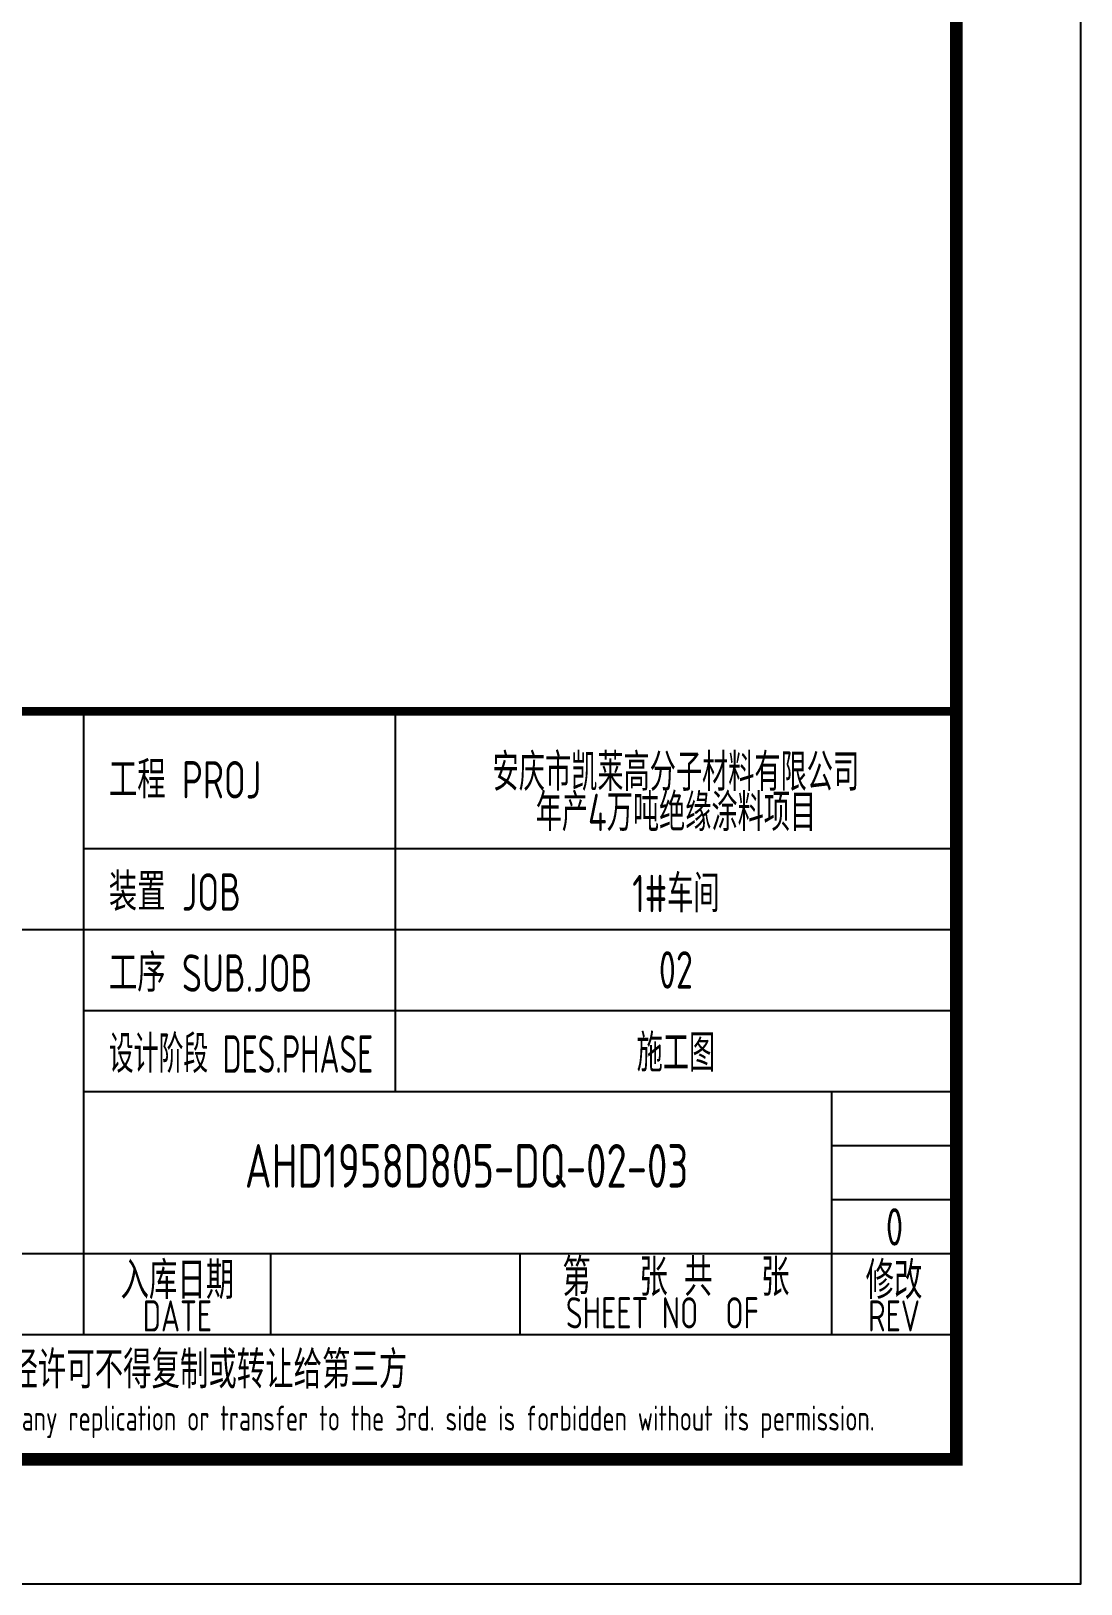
# Model space of a CAD drawing. Extents: x 1234595 to 2088511, y -80443 to 75292.
# Drawn here: x 1332805 to 1341229, y -60601 to -48145 of the extents above; entities that cross this region are included whole.
import ezdxf
from ezdxf.enums import TextEntityAlignment as Align

# ---------------------------------------------------------------- set-up
doc = ezdxf.new("R2010")
doc.units = 0
doc.header["$LTSCALE"] = 1000
doc.header["$MEASUREMENT"] = 0
doc.layers.get('0').update_dxf_attribs({"linetype": 'CONTINUOUS'})
doc.layers.add('AXIS', color=3, linetype='CONTINUOUS')
doc.layers.add('PUB_TITLE', color=4, linetype='CONTINUOUS')
doc.styles.add('AHD', font='sceie.shx', dxfattribs={"width": 0.7, "bigfont": 'sceic.shx'})
doc.styles.add('sceie', font='sceie.shx', dxfattribs={"width": 0.7, "bigfont": 'sceic.shx'})
doc.styles.add('TSSD_Rein', font='Tssdeng.shx', dxfattribs={"width": 0.7, "bigfont": 'hztxt.shx'})

msp = doc.modelspace()

# ---------------------------------------------------------------- linework, layer by layer
for p, q in [((1333229.4, -58600.6), (1333229.4, -53600.6)), ((1335729.4, -56650.6), (1335729.4, -53600.6)), ((1340229.4, -59600.6), (1340229.4, -53600.6)), ((1333229.4, -54700.6), (1340229.4, -54700.6)), ((1322229.4, -55350.6), (1340229.4, -55350.6)), ((1333229.4, -56000.6), (1340229.4, -56000.6)), ((1333229.4, -56650.6), (1340229.4, -56650.6)), ((1339229.4, -58600.6), (1339229.4, -56650.6)), ((1339229.4, -57083.9), (1340229.4, -57083.9)), ((1339229.4, -57517.3), (1340229.4, -57517.3)), ((1322229.4, -57950.6), (1340229.4, -57950.6)), ((1334729.4, -58600.6), (1334729.4, -57950.6)), ((1336729.4, -58600.6), (1336729.4, -57950.6)), ((1322229.4, -58600.6), (1340229.4, -58600.6)), ((1322229.4, -59600.6), (1340229.4, -59600.6))]:
    msp.add_line(p, q)
msp.add_lwpolyline([(1340229.4, -53600.6, 70, 70, 0), (1322229.4, -53600.6, 70, 70, 0), (1322229.4, -59600.6, 0, 0, 0)], format="xyseb")
at = {"layer": 'PUB_TITLE', "color": 4}
msp.add_lwpolyline([(1257129.4, -60600.6), (1341229.4, -60600.6), (1341229.4, -1200.6), (1257129.4, -1200.6)], close=True, dxfattribs=at)
at = {"layer": 'PUB_TITLE', "color": 4, "const_width": 100}
msp.add_lwpolyline([(1259629.4, -59600.6), (1340229.4, -59600.6), (1340229.4, -2200.6), (1259629.4, -2200.6)], close=True, dxfattribs=at)

# ---------------------------------------------------------------- texts
at = {"style": 'AHD'}
for s, width, p in [('工程 PROJ', 0.8, (1333429.4, -54300.6)), ('工程 PROJ', 0.8, (1333429.4, -54300.6)), ('装置 JOB', 0.8, (1333429.4, -55200.6)), ('装置 JOB', 0.8, (1333429.4, -55200.6)), ('工序 SUB.JOB', 0.8, (1333429.4, -55850.6)), ('工序 SUB.JOB', 0.8, (1333429.4, -55850.6)), ('设计阶段 DES.PHASE', 0.7, (1333429.4, -56500.6)), ('设计阶段 DES.PHASE', 0.7, (1333429.4, -56500.6))]:
    msp.add_text(s, height=300, dxfattribs=dict(at, width=width)).set_placement(p)
at = {"style": 'AHD', "width": 0.8}
for s, height, p in [('入库日期', 300, (1333979.4, -58150.6)), ('入库日期', 300, (1333979.4, -58150.6)), ('第   张 共   张', 300, (1337979.4, -58125.6)), ('修改', 300, (1339729.4, -58150.6)), ('修改', 300, (1339729.4, -58150.6)), ('DATE', 250, (1333979.4, -58450.6)), ('DATE', 250, (1333979.4, -58450.6)), ('SHEET NO  OF  ', 250, (1337979.4, -58425.6)), ('SHEET NO  OF  ', 250, (1337979.4, -58425.6)), ('REV', 250, (1339729.4, -58450.6)), ('REV', 250, (1339729.4, -58450.6)), ('本文件专有权属安徽华东化工医药工程有限责任公司所有,未经许可不得复制或转让给第三方', 300, (1331229.4, -58900.6)), ('本文件专有权属安徽华东化工医药工程有限责任公司所有,未经许可不得复制或转让给第三方', 300, (1331229.4, -58900.6)), ('The proprietary right of this document belongs to Anhui Huadong Chemical And Medical Engineering  Co.,Ltd.  and any replication or transfer to the 3rd. side is forbidden without its permission. ', 200, (1331229.4, -59300.6)), ('The proprietary right of this document belongs to Anhui Huadong Chemical And Medical Engineering  Co.,Ltd.  and any replication or transfer to the 3rd. side is forbidden without its permission. ', 200, (1331229.4, -59300.6))]:
    msp.add_text(s, height=height, dxfattribs=at).set_placement(p, align=Align.MIDDLE)
at = {"width": 0.8}
for tag, text, height, style, p in [('AHD1958D805-DQ-02-03', '200320-02-040', 350, 'sceie', (1336300.2, -57246.9)), ('0', '0', 300, 'AHD', (1339733.5, -57736.7)), ('0', '0', 300, 'AHD', (1339733.5, -57736.7))]:
    msp.add_attdef(tag, text=text, height=height, dxfattribs=dict(at, style=style)).set_placement(p, align=Align.MIDDLE)
at = {"layer": 'AXIS', "style": 'TSSD_Rein', "width": 0.7}
for s, p in [('安庆市凯莱高分子材料有限公司', (1337979.4, -54073)), ('年产4万吨绝缘涂料项目', (1337979.4, -54396.1)), ('1#车间', (1337979.4, -55046.8)), ('02', (1337979.4, -55675.6)), ('施工图', (1337979.4, -56325.6))]:
    msp.add_text(s, height=300, dxfattribs=at).set_placement(p, align=Align.MIDDLE)

doc.saveas('drawing.dxf')
